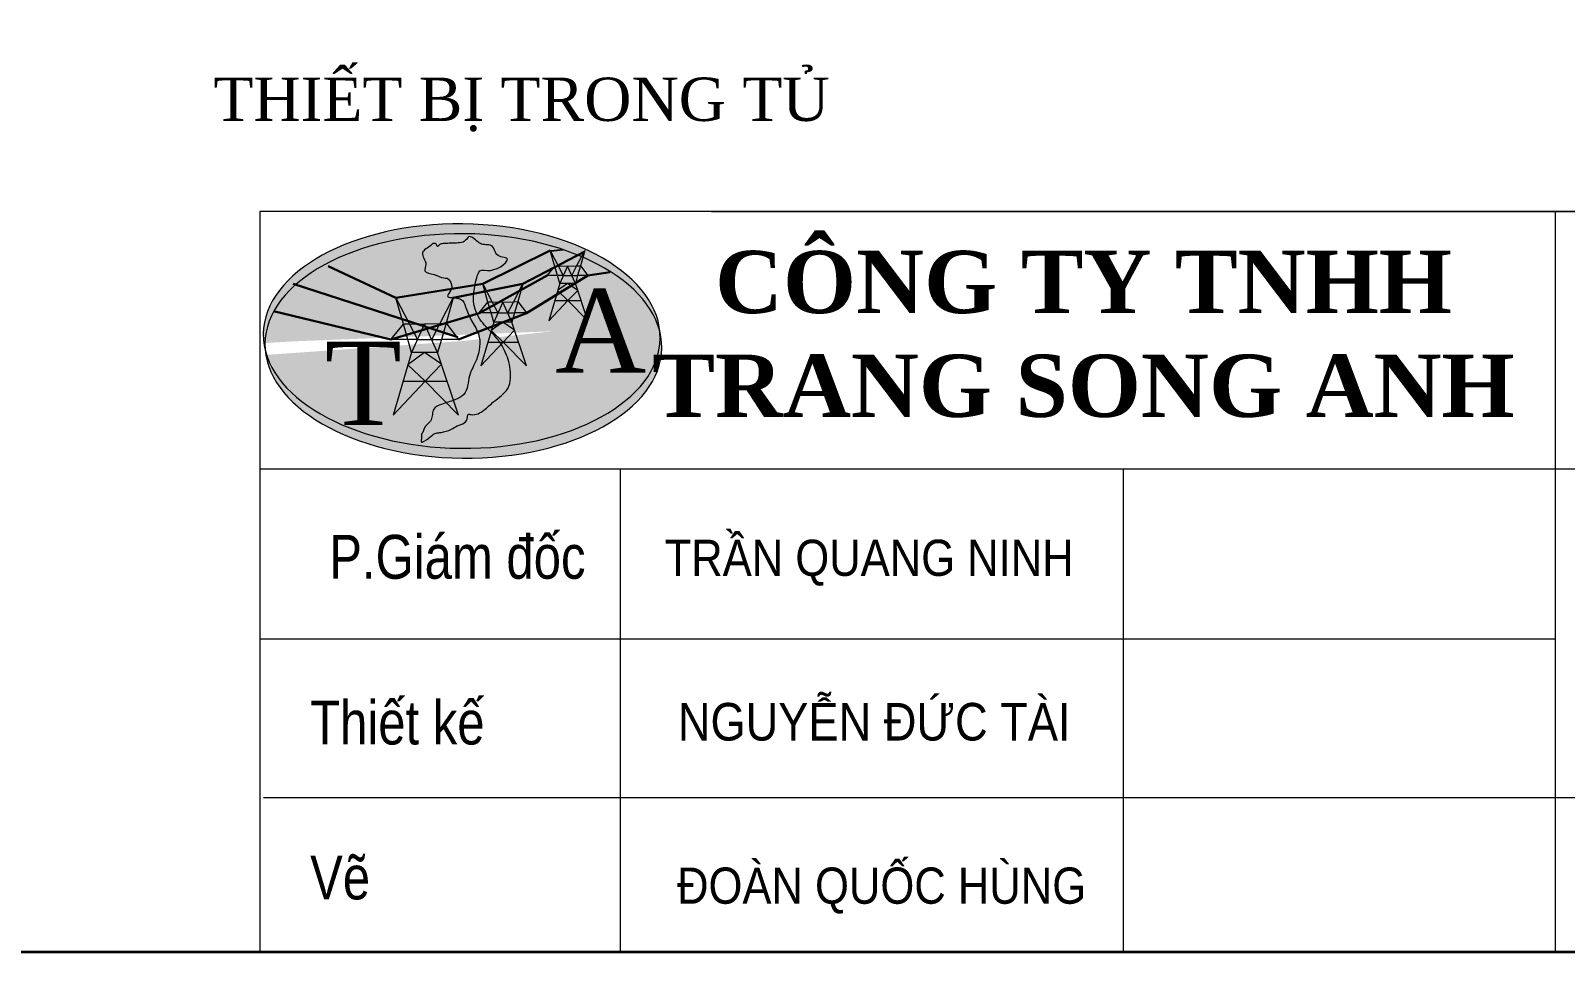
# Model space of a CAD drawing. Header units: millimetres. Extents: x 330554 to 656471, y 11007 to 130943.
# Drawn here: x 420175 to 422475, y 92136 to 93518 of the extents above; entities that cross this region are included whole.
import ezdxf
from ezdxf.enums import TextEntityAlignment as Align

# ---------------------------------------------------------------- set-up
doc = ezdxf.new("R2010")
doc.units = ezdxf.units.MM
doc.header["$LTSCALE"] = 6
for name, color, linetype, lineweight in [('Duongcoban', 4, 'Continuous', 30), ('Khung', 7, 'Continuous', 20), ('Khung ten', 7, 'Continuous', 20), ('netlonkhungten', 32, 'Continuous', 35), ('Text', 7, 'Continuous', 13)]:
    doc.layers.add(name, color=color, linetype=linetype, lineweight=lineweight)
doc.styles.get("Standard").update_dxf_attribs({"font": 'VHELVCN.TTF', "height": 120})
doc.styles.add('VN', font='VHELVEN.TTF')
doc.styles.add('VNI-Time', font='VTIMESN.TTF', dxfattribs={"width": 0.9})

# ---------------------------------------------------------------- blocks, each defined once
blk = doc.blocks.new('COTLOGO')
at = {"layer": 'Khung'}
for p, q in [((31212.13, 146981.77), (31220.29, 146965.98)), ((31216.65, 146965.96), (31212.13, 146981.77)), ((31238.39, 146966.12), (31246.48, 146981.77)), ((31246.48, 146981.77), (31242.12, 146966.51)), ((31246.48, 146981.77), (31242.12, 146966.51)), ((31209, 146956.79), (31216.65, 146965.96)), ((31220.26, 146966.03), (31216.65, 146965.96)), ((31219.27, 146956.79), (31216.65, 146965.96)), ((31220.26, 146966.03), (31238.55, 146966.43)), ((31220.29, 146965.98), (31225.05, 146956.79)), ((31229.3, 146966.16), (31221.5, 146948.98)), ((31237.11, 146948.98), (31229.3, 146966.16)), ((31233.56, 146956.79), (31238.39, 146966.12)), ((31238.55, 146966.43), (31242.12, 146966.51)), ((31242.12, 146966.51), (31239.34, 146956.79)), ((31242.12, 146966.51), (31249.61, 146956.79)), ((31219.27, 146956.79), (31209, 146956.79)), ((31221.5, 146948.98), (31210.57, 146911.5)), ((31225.05, 146956.79), (31219.27, 146956.79)), ((31221.5, 146948.98), (31219.27, 146956.79)), ((31229.3, 146948.98), (31219.32, 146941.74)), ((31237.11, 146948.98), (31221.5, 146948.98)), ((31225.05, 146956.79), (31233.56, 146956.79)), ((31239.42, 146942.06), (31229.3, 146948.98)), ((31233.56, 146956.79), (31239.34, 146956.79)), ((31239.34, 146956.79), (31237.11, 146948.98)), ((31249.61, 146911.5), (31237.11, 146948.98)), ((31249.61, 146956.79), (31239.34, 146956.79)), ((31219.32, 146941.74), (31229.73, 146931.8)), ((31229.73, 146931.8), (31239.42, 146942.06)), ((31210.57, 146911.5), (31229.73, 146931.8)), ((31216.49, 146931.8), (31242.84, 146931.8)), ((31229.73, 146931.8), (31249.61, 146911.5))]:
    blk.add_line(p, q, dxfattribs=at)
blk.add_lwpolyline([(31237.11, 146948.98), (31229.3, 146966.16), (31221.5, 146948.98)], dxfattribs=at)
blk = doc.blocks.new('LOGOTRANGSONGANH')
at = {"layer": 'Duongcoban'}
h = blk.add_hatch(color=2, dxfattribs=at)
edge = h.paths.add_edge_path()
edge.add_ellipse((31307.7, 148603.9), major_axis=(-401.5, 4.4), ratio=0.565575, start_angle=-176.7666, end_angle=8.2691)
edge.add_line((30908.8, 148589.6), (30909.5, 148589.8))
edge.add_ellipse((31311, 148584), major_axis=(-401.5, 4.4), ratio=0.565575, start_angle=235.144, end_angle=359.6225, ccw=False)
edge.add_line((31542.5, 148767.8), (31555.4, 148774.6))
edge.add_line((31555.4, 148774.6), (31556.7, 148777))
edge.add_line((31556.7, 148777), (31552.8, 148763.5))
edge.add_ellipse((31311, 148584), major_axis=(-401.5, 4.4), ratio=0.565575, start_angle=188.2691, end_angle=233.3208, ccw=False)
at = {"layer": 'Khung ten'}
h = blk.add_hatch(color=256, dxfattribs=at)
edge = h.paths.add_edge_path()
edge.add_ellipse((31311, 148584), major_axis=(-401.5, 4.4), ratio=0.565575, start_angle=188.2691, end_angle=359.6225, ccw=False)
edge.add_ellipse((31307.7, 148603.9), major_axis=(-401.5, 4.4), ratio=0.565575, start_angle=-176.7666, end_angle=8.2691)
edge.add_line((30908.8, 148589.6), (30909.5, 148589.8))
h = blk.add_hatch(color=256, dxfattribs=at)
edge = h.paths.add_edge_path()
edge.add_ellipse((31307.7, 148603.9), major_axis=(-401.5, 4.4), ratio=0.565575, start_angle=8.2691, end_angle=183.2334, ccw=False)
edge.add_ellipse((31311, 148584), major_axis=(-401.5, 4.4), ratio=0.565575, start_angle=3.2334, end_angle=188.2691)
h = blk.add_hatch(color=256, dxfattribs=at)
edge = h.paths.add_edge_path()
edge.add_ellipse((31307.7, 148603.9), major_axis=(-401.5, 4.4), ratio=0.565575, start_angle=8.2691, end_angle=183.2334, ccw=False)
edge.add_ellipse((31311, 148584), major_axis=(-401.5, 4.4), ratio=0.565575, start_angle=3.2334, end_angle=188.2691)
at = {"layer": 'Text'}
h = blk.add_hatch(color=256, dxfattribs=at)
h.set_gradient(color1=(0, 0, 255), one_color=1, tint=1)
edge = h.paths.add_edge_path()
edge.add_ellipse((31307.7, 148603.9), major_axis=(-401.5, 4.4), ratio=0.565575, start_angle=-176.7666, end_angle=8.2691)
edge.add_line((30908.8, 148589.6), (30909.5, 148589.8))
edge.add_ellipse((31311, 148584), major_axis=(-401.5, 4.4), ratio=0.565575, start_angle=235.144, end_angle=359.6225, ccw=False)
edge.add_line((31542.5, 148767.8), (31555.4, 148774.6))
edge.add_line((31555.4, 148774.6), (31556.7, 148777))
edge.add_line((31556.7, 148777), (31552.8, 148763.5))
edge.add_ellipse((31311, 148584), major_axis=(-401.5, 4.4), ratio=0.565575, start_angle=188.2691, end_angle=233.3208, ccw=False)
edge = h.paths.add_edge_path()
edge.add_ellipse((31311, 148584), major_axis=(-401.5, 4.4), ratio=0.565575, start_angle=3.2334, end_angle=188.2691)
edge.add_ellipse((31307.7, 148603.9), major_axis=(-401.5, 4.4), ratio=0.565575, start_angle=8.2691, end_angle=183.2334, ccw=False)
h = blk.add_hatch(color=256, dxfattribs=at)
edge = h.paths.add_edge_path()
edge.add_spline(control_points=[(31279.9, 148791.4), (31283.4, 148791.8), (31295.3, 148793), (31313.1, 148790.9), (31323.4, 148810.8), (31337.4, 148796.4), (31350.8, 148787.1), (31371.9, 148791.4), (31374.9, 148771.1), (31385.9, 148763.4), (31413.3, 148762.3), (31371.5, 148729.4), (31343.7, 148741.8), (31332.6, 148703.2), (31327.1, 148670.8), (31343.4, 148638.6), (31359.3, 148619.3), (31378.1, 148601.9), (31395.9, 148574.6), (31407.7, 148541.4), (31408, 148495.7), (31374.7, 148474.5), (31353.3, 148453.3), (31335.3, 148442.5), (31318.6, 148447.2), (31320.8, 148426.5), (31298.6, 148424.6), (31285.2, 148413.6), (31273.9, 148411.1), (31264.6, 148408.4), (31254.7, 148408.1), (31243.9, 148400.6), (31237, 148393.9), (31223.3, 148386.5), (31227.5, 148398.4), (31225.2, 148405), (31230.4, 148409.7), (31231.6, 148422.1), (31250.3, 148432), (31246.5, 148457.6), (31270.8, 148467.7), (31291, 148473.3), (31320.7, 148486.8), (31319.7, 148524.4), (31341.9, 148559.4), (31348.7, 148603.4), (31326, 148635.2), (31316.7, 148659.3), (31308.4, 148685.3), (31269.6, 148678.7), (31287.9, 148696.8), (31287.8, 148710.2), (31280.9, 148721.7), (31266.5, 148721.2), (31255, 148730.6), (31227.7, 148731.3), (31240.1, 148753.8), (31222.9, 148768.5), (31235, 148781.8), (31243.7, 148784.8), (31248.4, 148791.4), (31256.5, 148792.8), (31258.4, 148783.2), (31263.4, 148790.3), (31270.6, 148791.3), (31276.6, 148791.4), (31279.9, 148791.4)], knot_values=[0, 0, 0, 0, 10.773567, 36.453253, 45.467944, 66.304528, 75.394476, 97.72162, 113.438285, 125.691122, 137.561709, 178.241766, 199.70113, 215.454863, 279.050772, 301.404412, 320.192795, 354.292474, 377.700084, 416.933464, 461.046809, 499.368775, 526.36929, 553.493597, 559.326846, 568.25424, 596.840814, 609.577735, 620.601304, 630.959304, 638.68193, 649.840298, 667.688051, 673.556752, 684.49326, 689.149317, 694.14707, 702.739777, 724.96225, 747.389868, 765.56329, 794.088827, 815.415753, 854.767285, 890.123291, 942.363889, 973.99518, 1003.178887, 1022.105113, 1049.27204, 1062.832724, 1076.02929, 1089.833819, 1096.09008, 1116.705884, 1137.436129, 1150.673139, 1174.702872, 1185.098835, 1197.262798, 1201.670622, 1209.468078, 1215.08546, 1219.532908, 1227.492771, 1237.449043, 1237.449043, 1237.449043, 1237.449043], degree=3, periodic=0)
at = {"color": 7}
blk.add_line((31487.9, 148776.7), (31513.4, 148779.4), dxfattribs=at)
at = {"layer": 'Duongcoban', "color": 2}
for p, q in [((31350.2, 148709.8), (31487, 148777)), ((31431.5, 148709.8), (31555.4, 148774.6)), ((31174.4, 148681.3), (31037.8, 148745.7)), ((31563, 148726.3), (31608.3, 148733.1)), ((31299.6, 148601.7), (30966.6, 148709.8)), ((31174.6, 148681.4), (31350.2, 148709.8)), ((31290.7, 148681.4), (31431.5, 148709.8)), ((31342.8, 148650.6), (31480.7, 148726.3)), ((31438.9, 148650.6), (31563, 148726.3)), ((31164.1, 148596.9), (30927.1, 148654.6)), ((31164.1, 148596.9), (31342.8, 148650.6)), ((31301.3, 148596.9), (31438.9, 148650.6))]:
    blk.add_line(p, q, dxfattribs=at)
at = {"layer": 'Text', "extrusion": (0, 0, -1)}
for centre in [(31307.7, 148603.9), (31311, 148584)]:
    blk.add_ellipse(centre, major_axis=(-401.5, 4.4), ratio=0.565575, dxfattribs=at)
at = {"layer": 'Text'}
blk.add_spline([(31279.9, 148791.4), (31290.6, 148792.2), (31315.7, 148797.8), (31321.7, 148804.6), (31340.1, 148794.9), (31347.9, 148790.2), (31369.8, 148785.5), (31377, 148771.6), (31386.9, 148764.4), (31398.5, 148761.6), (31366.2, 148736.9), (31344.7, 148736), (31338.1, 148721.7), (31334.8, 148658.2), (31344.7, 148638.2), (31356.3, 148623.4), (31379.5, 148598.4), (31392.4, 148578.8), (31405.1, 148541.8), (31400.7, 148497.9), (31372.9, 148471.5), (31352.4, 148454), (31326.7, 148445.2), (31320.9, 148445.5), (31318.8, 148436.8), (31295.3, 148420.6), (31284.3, 148414.1), (31273.7, 148410.9), (31263.6, 148408.7), (31256, 148407.5), (31246.3, 148402), (31232, 148391.3), (31226.5, 148389.2), (31226.4, 148400.1), (31226.2, 148404.8), (31228.9, 148408.9), (31231.9, 148417), (31245.7, 148434.4), (31251.4, 148456.1), (31266.8, 148465.7), (31293.7, 148475), (31312.1, 148485.9), (31323.5, 148523.5), (31337.3, 148556.1), (31341.5, 148608.2), (31326.9, 148636.2), (31315.6, 148663.2), (31305.1, 148678.9), (31278.7, 148685.3), (31285.7, 148696.9), (31286.5, 148710.1), (31278, 148720.9), (31271.7, 148721.7), (31252.3, 148728.7), (31233, 148736.2), (31235.1, 148749.2), (31228.4, 148772.3), (31234.8, 148780.4), (31245, 148787.1), (31248.1, 148790.2), (31255.9, 148790.2), (31259, 148785.5), (31262.5, 148788.4), (31270, 148791), (31279.9, 148791.4)], degree=3, dxfattribs=at)
at = {"layer": 'Duongcoban', "color": 2}
for p, xscale, yscale, zscale in [((-31811.2, -149302), 2.028000000002066, 2.028000000005704, 2.028000000000612), ((-42497.7, -199049.1), 2.366000000001804, 2.36600000000908, 2.366000000000713), ((-74322.4, -348117), 3.380000000001019, 3.380000000004657, 3.380000000001019)]:
    blk.add_blockref('COTLOGO', p, dxfattribs=dict(at, xscale=xscale, yscale=yscale, zscale=zscale))
at = {"layer": 'Text', "char_height": 169, "width": 2273.213, "attachment_point": 1}
for s, insert in [('{\\fTimes New Roman|b0|i0|c0|p18;A}', (31496.5, 148699.1)), ('{\\fTimes New Roman|b0|i0|c0|p18;T}', (31030.7, 148592.8))]:
    blk.add_mtext(s, dxfattribs=dict(at, insert=insert))

msp = doc.modelspace()

# ---------------------------------------------------------------- linework, layer by layer
at = {"layer": 'Khung'}
for points in [[(424995.864, 92136.301), (424995.864, 93246.683), (420518.817, 93246.683), (420518.817, 92136.301)], [(421195.812, 93246.683), (424995.864, 93246.683)], [(422459.789, 93246.683), (422459.789, 92136.301)], [(420518.817, 92860.698), (424995.864, 92860.698)], [(421059.429, 92136.301), (421059.429, 92860.698)], [(421812.871, 92136.301), (421812.871, 92860.698)], [(420518.817, 92606.08), (422459.789, 92606.08)], [(420524.433, 92368.523), (424995.864, 92368.523)], [(420518.817, 92136.301), (424995.864, 92136.301)]]:
    msp.add_lwpolyline(points, dxfattribs=at)
at = {"layer": 'netlonkhungten'}
msp.add_lwpolyline([(413725.963, 100300.107), (424995.864, 100300.107), (424995.864, 92136.301), (413725.963, 92136.301)], close=True, dxfattribs=at)

# ---------------------------------------------------------------- block references
at = {"color": 0, "xscale": 0.740646321704844, "yscale": 0.7406463229890505, "zscale": 0.7406463225619231}
msp.add_blockref('LOGOTRANGSONGANH', (397633.324, -17003.098), dxfattribs=at)

# ---------------------------------------------------------------- texts
at = {"linetype": 'ByBlock', "lineweight": 18, "ltscale": 8, "insert": (421372.532, 93447.304), "char_height": 64.9296, "width": 6426.32684, "attachment_point": 3}
msp.add_mtext('{\\fTimes New Roman|b0|i0|c0|p18;THIẾT BỊ TRONG TỦ}', dxfattribs=at)
at = {"layer": 'Text', "style": 'VNI-Time', "width": 0.9}
for s, height, p in [('TRAÀN QUANG NINH', 54.254, (421431.854, 92700.438)), ('NGUYEÃN ÑÖÙC TAØI', 56.28211, (421439.411, 92453.707)), ('ÑOAØN QUOÁC HUØNG', 54.254, (421450.508, 92209.1))]:
    msp.add_text(s, height=height, dxfattribs=at).set_placement(p, align=Align.CENTER)
at = {"layer": 'Text', "style": 'VN'}
for s, insert, char_height, width, attachment_point in [('{\\fTimes New Roman|b1|i0|c0|p18;CÔNG TY TNHH\\PTRANG SONG ANH}', (421753.041, 93187.698), 93.32657, 1637.88129, 2), ('{\\fArial|b0|i0|c0|p34;\\W0.8;P.\\fArial|b0|i0|c238|p34;G\\fArial|b0|i0|c0|p34;iám\\fArial|b0|i0|c238|p34; đ\\fArial|b0|i0|c0|p34;ốc}', (420622.759, 92728.58), 65.781514, 733.99716, 4), ('{\\fArial|b0|i0|c238|p34;\\W0.8;Thi\\fArial|b0|i0|c0|p34;ết kế }', (420594.095, 92480.206), 65.78151, 733.99716, 4), ('{\\fArial|b0|i0|c0|p34;\\W0.8;Vẽ}', (420594.095, 92247.984), 65.78151, 733.99716, 4)]:
    msp.add_mtext(s, dxfattribs=dict(at, insert=insert, char_height=char_height, width=width, attachment_point=attachment_point))

doc.saveas('drawing.dxf')
